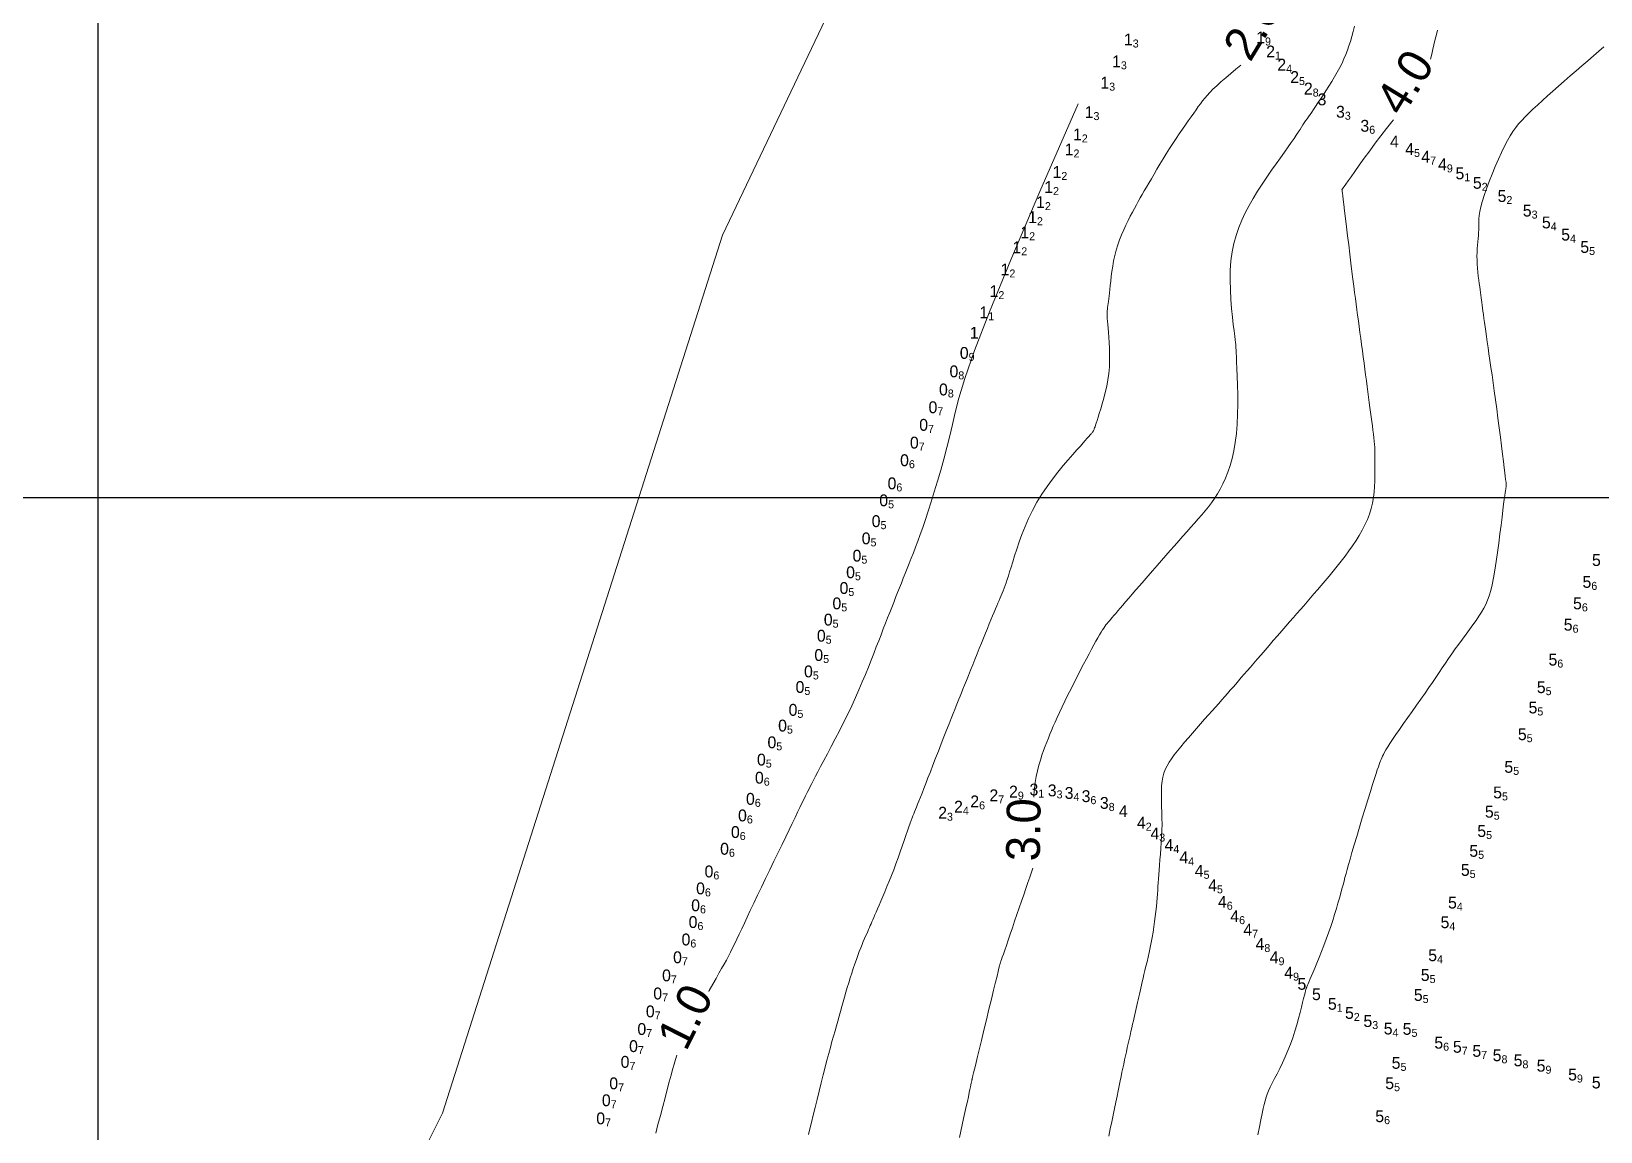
# Model space of a CAD drawing. Header units: millimetres. Extents: x 784883 to 785608, y 628235 to 628806.
# Drawn here: x 785396.1 to 785488.8, y 628662.5 to 628727.5 of the extents above; entities that cross this region are included whole.
import ezdxf
from ezdxf.enums import TextEntityAlignment as Align

# ---------------------------------------------------------------- set-up
doc = ezdxf.new("R2010")
doc.units = ezdxf.units.MM
for name, color, linetype in [('1_00', 1, 'Continuous'), ('2_00', 92, 'Continuous'), ('3_00', 92, 'Continuous'), ('4_00', 5, 'Continuous'), ('5_00', 252, 'Continuous'), ('linker_oever_lucht_foto_cottica_2017_dg2', 7, 'Continuous'), ('Projection_Grid', 7, 'Continuous')]:
    doc.layers.add(name, color=color, linetype=linetype)
doc.layers.add('Soundings', color=7, linetype='Continuous', true_color=0x000000)

msp = doc.modelspace()

# ---------------------------------------------------------------- linework, layer by layer
at = {"layer": '1_00', "color": 1, "linetype": 'Continuous', "lineweight": 0, "true_color": 0xff0000, "flags": 128}
for points in [[(785436.096, 628670.8), (785436.131, 628670.864), (785436.341, 628671.241), (785436.531, 628671.58), (785436.703, 628671.885), (785436.859, 628672.164), (785437.003, 628672.422), (785437.137, 628672.666), (785437.264, 628672.903), (785437.388, 628673.14), (785437.511, 628673.383), (785437.636, 628673.638), (785437.765, 628673.908), (785437.902, 628674.198), (785438.046, 628674.509), (785438.202, 628674.845), (785438.37, 628675.208), (785438.554, 628675.602), (785438.755, 628676.03), (785438.975, 628676.492), (785439.209, 628676.982), (785439.453, 628677.489), (785439.702, 628678.004), (785439.95, 628678.517), (785440.194, 628679.019), (785440.429, 628679.501), (785440.648, 628679.952), (785440.849, 628680.366), (785441.032, 628680.743), (785441.198, 628681.085), (785441.349, 628681.395), (785441.485, 628681.676), (785441.609, 628681.93), (785441.721, 628682.16), (785441.823, 628682.368), (785441.916, 628682.558), (785442.006, 628682.738), (785442.096, 628682.916), (785442.191, 628683.102), (785442.295, 628683.304), (785442.414, 628683.531), (785442.551, 628683.792), (785442.712, 628684.096), (785442.9, 628684.449), (785443.11, 628684.846), (785443.338, 628685.278), (785443.578, 628685.738), (785443.824, 628686.217), (785444.072, 628686.709), (785444.316, 628687.204), (785444.551, 628687.695), (785444.772, 628688.174), (785444.979, 628688.642), (785445.175, 628689.096), (785445.358, 628689.538), (785445.532, 628689.965), (785445.696, 628690.379), (785445.853, 628690.779), (785446.002, 628691.164), (785446.145, 628691.534), (785446.284, 628691.891), (785446.417, 628692.234), (785446.546, 628692.567), (785446.671, 628692.888), (785446.793, 628693.2), (785446.912, 628693.504), (785447.029, 628693.801), (785447.145, 628694.092), (785447.259, 628694.378), (785447.372, 628694.661), (785447.486, 628694.944), (785447.599, 628695.228), (785447.714, 628695.514), (785447.83, 628695.805), (785447.948, 628696.102), (785448.068, 628696.408), (785448.192, 628696.726), (785448.321, 628697.063), (785448.455, 628697.423), (785448.596, 628697.811), (785448.745, 628698.232), (785448.902, 628698.691), (785449.07, 628699.193), (785449.247, 628699.742), (785449.432, 628700.331), (785449.621, 628700.954), (785449.811, 628701.604), (785449.997, 628702.272), (785450.177, 628702.952), (785450.347, 628703.637), (785450.504, 628704.319), (785450.658, 628705.019), (785450.874, 628705.871), (785451.233, 628707.038), (785451.812, 628708.68), (785452.692, 628710.961), (785453.951, 628714.042), (785455.67, 628718.085), (785457.927, 628723.253)], [(785432.962, 628662.436), (785433.097, 628662.943), (785433.238, 628663.472), (785433.38, 628664.005), (785433.518, 628664.526), (785433.648, 628665.019), (785433.765, 628665.467), (785433.867, 628665.859), (785433.958, 628666.202), (785434.044, 628666.51), (785434.131, 628666.796), (785434.216, 628667.045)]]:
    msp.add_lwpolyline(points, dxfattribs=at)
at = {"layer": '2_00', "color": 92, "linetype": 'Continuous', "lineweight": 0, "true_color": 0x00c000, "flags": 128}
msp.add_lwpolyline([(785442.002, 628662.366), (785442.08, 628662.693), (785442.171, 628663.072), (785442.273, 628663.496), (785442.383, 628663.952), (785442.499, 628664.429), (785442.619, 628664.917), (785442.74, 628665.404), (785442.86, 628665.88), (785442.975, 628666.332), (785443.086, 628666.752), (785443.19, 628667.141), (785443.289, 628667.505), (785443.383, 628667.845), (785443.474, 628668.168), (785443.561, 628668.475), (785443.646, 628668.772), (785443.728, 628669.063), (785443.808, 628669.35), (785443.887, 628669.635), (785443.966, 628669.919), (785444.045, 628670.201), (785444.125, 628670.482), (785444.206, 628670.763), (785444.288, 628671.044), (785444.373, 628671.326), (785444.461, 628671.608), (785444.551, 628671.888), (785444.642, 628672.165), (785444.733, 628672.434), (785444.823, 628672.694), (785444.912, 628672.942), (785444.998, 628673.176), (785445.081, 628673.392), (785445.16, 628673.59), (785445.234, 628673.769), (785445.305, 628673.933), (785445.371, 628674.083), (785445.434, 628674.222), (785445.493, 628674.35), (785445.548, 628674.471), (785445.6, 628674.586), (785445.649, 628674.698), (785445.697, 628674.81), (785445.745, 628674.925), (785445.797, 628675.049), (785445.853, 628675.184), (785445.916, 628675.334), (785445.987, 628675.503), (785446.07, 628675.695), (785446.164, 628675.912), (785446.269, 628676.154), (785446.384, 628676.419), (785446.506, 628676.703), (785446.633, 628677.005), (785446.764, 628677.323), (785446.897, 628677.655), (785447.03, 628677.998), (785447.162, 628678.349), (785447.29, 628678.704), (785447.414, 628679.055), (785447.532, 628679.396), (785447.643, 628679.722), (785447.746, 628680.026), (785447.84, 628680.301), (785447.923, 628680.542), (785447.995, 628680.745), (785448.057, 628680.915), (785448.113, 628681.06), (785448.164, 628681.189), (785448.213, 628681.31), (785448.264, 628681.431), (785448.317, 628681.559), (785448.377, 628681.703), (785448.445, 628681.87), (785448.521, 628682.063), (785448.608, 628682.281), (785448.704, 628682.525), (785448.811, 628682.798), (785448.928, 628683.099), (785449.057, 628683.429), (785449.198, 628683.79), (785449.35, 628684.181), (785449.51, 628684.593), (785449.675, 628685.015), (785449.841, 628685.44), (785450.003, 628685.855), (785450.158, 628686.251), (785450.302, 628686.619), (785450.43, 628686.948), (785450.542, 628687.231), (785450.638, 628687.475), (785450.723, 628687.69), (785450.801, 628687.886), (785450.875, 628688.072), (785450.95, 628688.259), (785451.03, 628688.456), (785451.119, 628688.674), (785451.219, 628688.918), (785451.329, 628689.189), (785451.447, 628689.479), (785451.572, 628689.786), (785451.701, 628690.103), (785451.832, 628690.426), (785451.963, 628690.75), (785452.092, 628691.071), (785452.218, 628691.384), (785452.339, 628691.688), (785452.455, 628691.98), (785452.567, 628692.259), (785452.673, 628692.525), (785452.775, 628692.775), (785452.87, 628693.008), (785452.96, 628693.223), (785453.044, 628693.419), (785453.122, 628693.598), (785453.196, 628693.763), (785453.265, 628693.918), (785453.33, 628694.065), (785453.392, 628694.207), (785453.451, 628694.348), (785453.509, 628694.49), (785453.564, 628694.637), (785453.62, 628694.793), (785453.679, 628694.964), (785453.741, 628695.153), (785453.809, 628695.366), (785453.885, 628695.608), (785453.971, 628695.884), (785454.068, 628696.198), (785454.179, 628696.554), (785454.305, 628696.947), (785454.448, 628697.37), (785454.611, 628697.817), (785454.796, 628698.282), (785455.004, 628698.757), (785455.237, 628699.237), (785455.498, 628699.716), (785455.787, 628700.185), (785456.095, 628700.642), (785456.416, 628701.08), (785456.738, 628701.494), (785457.053, 628701.88), (785457.352, 628702.232), (785457.626, 628702.546), (785457.866, 628702.816), (785458.065, 628703.04), (785458.225, 628703.22), (785458.352, 628703.363), (785458.451, 628703.475), (785458.526, 628703.561), (785458.584, 628703.626), (785458.628, 628703.676), (785458.665, 628703.718), (785458.697, 628703.755), (785458.727, 628703.789), (785458.755, 628703.821), (785458.779, 628703.852), (785458.802, 628703.882), (785458.823, 628703.913), (785458.841, 628703.944), (785458.858, 628703.976), (785458.874, 628704.011), (785458.89, 628704.054), (785458.909, 628704.108), (785458.932, 628704.18), (785458.962, 628704.274), (785459, 628704.395), (785459.049, 628704.548), (785459.11, 628704.739), (785459.185, 628704.969), (785459.269, 628705.237), (785459.36, 628705.537), (785459.452, 628705.863), (785459.54, 628706.21), (785459.622, 628706.575), (785459.691, 628706.95), (785459.744, 628707.331), (785459.778, 628707.713), (785459.794, 628708.092), (785459.795, 628708.461), (785459.786, 628708.817), (785459.768, 628709.155), (785459.746, 628709.469), (785459.722, 628709.756), (785459.699, 628710.009), (785459.68, 628710.227), (785459.666, 628710.412), (785459.655, 628710.57), (785459.649, 628710.705), (785459.647, 628710.824), (785459.648, 628710.931), (785459.653, 628711.031), (785459.661, 628711.129), (785459.672, 628711.231), (785459.687, 628711.339), (785459.703, 628711.457), (785459.722, 628711.588), (785459.743, 628711.733), (785459.765, 628711.897), (785459.788, 628712.083), (785459.812, 628712.292), (785459.836, 628712.528), (785459.863, 628712.787), (785459.894, 628713.066), (785459.931, 628713.359), (785459.976, 628713.665), (785460.031, 628713.977), (785460.098, 628714.293), (785460.178, 628714.609), (785460.274, 628714.921), (785460.382, 628715.227), (785460.5, 628715.525), (785460.626, 628715.815), (785460.756, 628716.094), (785460.887, 628716.361), (785461.017, 628716.615), (785461.143, 628716.854), (785461.263, 628717.078), (785461.378, 628717.29), (785461.491, 628717.495), (785461.605, 628717.698), (785461.721, 628717.902), (785461.842, 628718.114), (785461.971, 628718.337), (785462.11, 628718.576), (785462.261, 628718.835), (785462.422, 628719.111), (785462.593, 628719.4), (785462.771, 628719.698), (785462.956, 628720.003), (785463.144, 628720.309), (785463.335, 628720.614), (785463.527, 628720.914), (785463.719, 628721.206), (785463.908, 628721.487), (785464.094, 628721.758), (785464.274, 628722.016), (785464.447, 628722.262), (785464.611, 628722.493), (785464.766, 628722.709), (785464.908, 628722.908), (785465.038, 628723.092), (785465.162, 628723.263), (785465.285, 628723.427), (785465.415, 628723.589), (785465.557, 628723.755), (785465.718, 628723.928), (785465.904, 628724.116), (785466.123, 628724.321), (785466.377, 628724.549), (785466.659, 628724.793), (785466.959, 628725.046), (785467.265, 628725.301), (785467.554, 628725.539)], dxfattribs=at)
at = {"layer": '3_00', "color": 92, "linetype": 'Continuous', "lineweight": 0, "true_color": 0x00c000, "flags": 128}
for points in [[(785455.322, 628682.297), (785455.324, 628682.409), (785455.348, 628682.794), (785455.391, 628683.163), (785455.451, 628683.515), (785455.524, 628683.852), (785455.608, 628684.172), (785455.7, 628684.476), (785455.797, 628684.765), (785455.894, 628685.038), (785455.99, 628685.296), (785456.083, 628685.54), (785456.173, 628685.774), (785456.265, 628686.004), (785456.36, 628686.237), (785456.462, 628686.476), (785456.572, 628686.729), (785456.695, 628687), (785456.832, 628687.296), (785456.986, 628687.619), (785457.154, 628687.965), (785457.332, 628688.328), (785457.518, 628688.7), (785457.706, 628689.075), (785457.894, 628689.446), (785458.079, 628689.806), (785458.256, 628690.149), (785458.422, 628690.469), (785458.578, 628690.765), (785458.723, 628691.037), (785458.858, 628691.285), (785458.982, 628691.509), (785459.095, 628691.71), (785459.197, 628691.887), (785459.289, 628692.042), (785459.371, 628692.173), (785459.445, 628692.286), (785459.513, 628692.384), (785459.579, 628692.472), (785459.644, 628692.554), (785459.711, 628692.635), (785459.782, 628692.718), (785459.861, 628692.808), (785459.949, 628692.909), (785460.048, 628693.023), (785460.159, 628693.151), (785460.282, 628693.294), (785460.42, 628693.453), (785460.572, 628693.63), (785460.741, 628693.825), (785460.927, 628694.041), (785461.131, 628694.278), (785461.351, 628694.532), (785461.584, 628694.802), (785461.828, 628695.084), (785462.08, 628695.375), (785462.338, 628695.672), (785462.599, 628695.972), (785462.861, 628696.272), (785463.121, 628696.568), (785463.378, 628696.861), (785463.632, 628697.149), (785463.881, 628697.431), (785464.125, 628697.706), (785464.364, 628697.975), (785464.595, 628698.235), (785464.819, 628698.487), (785465.034, 628698.73), (785465.242, 628698.967), (785465.441, 628699.203), (785465.634, 628699.441), (785465.819, 628699.686), (785465.997, 628699.941), (785466.169, 628700.211), (785466.335, 628700.498), (785466.496, 628700.808), (785466.648, 628701.142), (785466.791, 628701.503), (785466.922, 628701.892), (785467.039, 628702.311), (785467.141, 628702.763), (785467.225, 628703.25), (785467.289, 628703.773), (785467.333, 628704.333), (785467.358, 628704.915), (785467.368, 628705.504), (785467.367, 628706.085), (785467.356, 628706.642), (785467.34, 628707.159), (785467.321, 628707.62), (785467.303, 628708.01), (785467.289, 628708.317), (785467.278, 628708.547), (785467.271, 628708.713), (785467.265, 628708.824), (785467.262, 628708.891), (785467.261, 628708.925), (785467.26, 628708.938), (785467.26, 628708.94), (785467.26, 628708.94), (785467.26, 628708.94), (785467.26, 628708.94), (785467.26, 628708.94), (785467.26, 628708.94), (785467.26, 628708.94), (785467.26, 628708.94), (785467.26, 628708.94), (785467.26, 628708.942), (785467.258, 628708.954), (785467.254, 628708.987), (785467.246, 628709.052), (785467.233, 628709.159), (785467.214, 628709.318), (785467.187, 628709.54), (785467.151, 628709.836), (785467.107, 628710.212), (785467.057, 628710.657), (785467.008, 628711.157), (785466.966, 628711.698), (785466.935, 628712.265), (785466.921, 628712.843), (785466.93, 628713.418), (785466.967, 628713.976), (785467.036, 628714.505), (785467.137, 628715.006), (785467.266, 628715.484), (785467.424, 628715.943), (785467.606, 628716.386), (785467.811, 628716.819), (785468.038, 628717.246), (785468.283, 628717.67), (785468.544, 628718.095), (785468.817, 628718.517), (785469.094, 628718.931), (785469.371, 628719.332), (785469.64, 628719.715), (785469.897, 628720.076), (785470.136, 628720.409), (785470.35, 628720.709), (785470.536, 628720.973), (785470.694, 628721.204), (785470.831, 628721.406), (785470.948, 628721.583), (785471.05, 628721.741), (785471.141, 628721.882), (785471.224, 628722.011), (785471.304, 628722.134), (785471.383, 628722.254), (785471.464, 628722.374), (785471.55, 628722.499), (785471.641, 628722.631), (785471.74, 628722.775), (785471.849, 628722.933), (785471.97, 628723.109), (785472.104, 628723.308), (785472.254, 628723.53), (785472.415, 628723.773), (785472.583, 628724.032), (785472.755, 628724.302), (785472.927, 628724.579), (785473.095, 628724.859), (785473.254, 628725.137), (785473.401, 628725.408), (785473.532, 628725.669), (785473.649, 628725.923), (785473.755, 628726.174), (785473.851, 628726.426), (785473.94, 628726.684), (785474.025, 628726.95), (785474.108, 628727.23), (785474.191, 628727.527), (785474.276, 628727.845)], [(785450.911, 628662.179), (785450.997, 628662.559), (785451.083, 628662.938), (785451.165, 628663.309), (785451.244, 628663.667), (785451.318, 628664.004), (785451.385, 628664.314), (785451.445, 628664.591), (785451.497, 628664.83), (785451.539, 628665.024), (785451.572, 628665.179), (785451.598, 628665.3), (785451.617, 628665.391), (785451.632, 628665.46), (785451.643, 628665.511), (785451.651, 628665.55), (785451.658, 628665.584), (785451.664, 628665.617), (785451.674, 628665.663), (785451.69, 628665.733), (785451.715, 628665.841), (785451.753, 628665.998), (785451.805, 628666.217), (785451.876, 628666.511), (785451.968, 628666.892), (785452.083, 628667.367), (785452.216, 628667.917), (785452.361, 628668.515), (785452.512, 628669.137), (785452.663, 628669.757), (785452.807, 628670.35), (785452.938, 628670.891), (785453.051, 628671.353), (785453.139, 628671.718), (785453.206, 628671.992), (785453.254, 628672.189), (785453.286, 628672.321), (785453.306, 628672.401), (785453.316, 628672.442), (785453.319, 628672.457), (785453.32, 628672.46), (785453.32, 628672.461), (785453.323, 628672.469), (785453.33, 628672.489), (785453.344, 628672.53), (785453.367, 628672.596), (785453.401, 628672.696), (785453.449, 628672.834), (785453.513, 628673.018), (785453.593, 628673.253), (785453.69, 628673.532), (785453.799, 628673.849), (785453.919, 628674.197), (785454.047, 628674.568), (785454.181, 628674.956), (785454.317, 628675.352), (785454.454, 628675.749), (785454.59, 628676.142), (785454.722, 628676.524), (785454.848, 628676.892), (785454.968, 628677.241), (785455.08, 628677.567), (785455.181, 628677.865), (785455.26, 628678.098)]]:
    msp.add_lwpolyline(points, dxfattribs=at)
at = {"layer": '4_00', "color": 5, "linetype": 'Continuous', "lineweight": 0, "true_color": 0x1b0fee, "flags": 128}
for points in [[(785478.757, 628725.891), (785478.759, 628725.896), (785478.835, 628726.196), (785478.904, 628726.484), (785478.966, 628726.753), (785479.023, 628726.999), (785479.077, 628727.224), (785479.129, 628727.429), (785479.182, 628727.617)], [(785459.749, 628662.266), (785459.836, 628662.683), (785459.921, 628663.097), (785460.004, 628663.501), (785460.084, 628663.892), (785460.16, 628664.265), (785460.232, 628664.616), (785460.298, 628664.94), (785460.359, 628665.24), (785460.417, 628665.521), (785460.471, 628665.785), (785460.524, 628666.038), (785460.576, 628666.282), (785460.627, 628666.523), (785460.679, 628666.762), (785460.732, 628667.004), (785460.786, 628667.248), (785460.841, 628667.493), (785460.896, 628667.735), (785460.951, 628667.975), (785461.004, 628668.209), (785461.057, 628668.438), (785461.108, 628668.658), (785461.156, 628668.869), (785461.203, 628669.071), (785461.248, 628669.265), (785461.29, 628669.452), (785461.332, 628669.634), (785461.371, 628669.81), (785461.41, 628669.982), (785461.447, 628670.151), (785461.483, 628670.317), (785461.519, 628670.484), (785461.555, 628670.652), (785461.592, 628670.824), (785461.632, 628671.002), (785461.674, 628671.188), (785461.72, 628671.384), (785461.77, 628671.592), (785461.825, 628671.814), (785461.883, 628672.05), (785461.945, 628672.298), (785462.009, 628672.557), (785462.073, 628672.828), (785462.136, 628673.11), (785462.198, 628673.4), (785462.257, 628673.7), (785462.313, 628674.007), (785462.365, 628674.319), (785462.412, 628674.631), (785462.456, 628674.941), (785462.495, 628675.245), (785462.529, 628675.54), (785462.559, 628675.822), (785462.584, 628676.087), (785462.605, 628676.334), (785462.622, 628676.566), (785462.636, 628676.79), (785462.649, 628677.012), (785462.663, 628677.236), (785462.677, 628677.468), (785462.694, 628677.715), (785462.715, 628677.982), (785462.739, 628678.273), (785462.767, 628678.586), (785462.796, 628678.917), (785462.824, 628679.261), (785462.85, 628679.616), (785462.871, 628679.976), (785462.886, 628680.339), (785462.893, 628680.7), (785462.89, 628681.056), (785462.881, 628681.404), (785462.87, 628681.743), (785462.859, 628682.071), (785462.852, 628682.386), (785462.853, 628682.686), (785462.865, 628682.969), (785462.893, 628683.234), (785462.938, 628683.479), (785463.003, 628683.709), (785463.086, 628683.927), (785463.189, 628684.14), (785463.312, 628684.35), (785463.455, 628684.564), (785463.617, 628684.786), (785463.8, 628685.02), (785464.003, 628685.269), (785464.223, 628685.532), (785464.454, 628685.804), (785464.693, 628686.08), (785464.935, 628686.357), (785465.176, 628686.631), (785465.412, 628686.897), (785465.638, 628687.151), (785465.851, 628687.391), (785466.051, 628687.616), (785466.241, 628687.83), (785466.422, 628688.034), (785466.596, 628688.23), (785466.764, 628688.421), (785466.928, 628688.607), (785467.09, 628688.791), (785467.251, 628688.976), (785467.414, 628689.163), (785467.58, 628689.354), (785467.751, 628689.552), (785467.929, 628689.758), (785468.116, 628689.974), (785468.314, 628690.204), (785468.524, 628690.447), (785468.747, 628690.707), (785468.982, 628690.979), (785469.225, 628691.26), (785469.472, 628691.546), (785469.72, 628691.832), (785469.965, 628692.116), (785470.205, 628692.392), (785470.436, 628692.657), (785470.655, 628692.908), (785470.865, 628693.147), (785471.069, 628693.378), (785471.268, 628693.605), (785471.467, 628693.831), (785471.667, 628694.061), (785471.871, 628694.296), (785472.084, 628694.542), (785472.305, 628694.8), (785472.535, 628695.07), (785472.769, 628695.351), (785473.007, 628695.639), (785473.245, 628695.935), (785473.482, 628696.235), (785473.714, 628696.539), (785473.939, 628696.844), (785474.155, 628697.149), (785474.36, 628697.454), (785474.552, 628697.761), (785474.729, 628698.069), (785474.89, 628698.381), (785475.033, 628698.695), (785475.155, 628699.015), (785475.256, 628699.339), (785475.333, 628699.668), (785475.39, 628699.999), (785475.43, 628700.326), (785475.455, 628700.646), (785475.469, 628700.953), (785475.475, 628701.244), (785475.476, 628701.514), (785475.476, 628701.758), (785475.476, 628701.974), (785475.477, 628702.165), (785475.478, 628702.338), (785475.478, 628702.499), (785475.476, 628702.653), (785475.471, 628702.807), (785475.464, 628702.967), (785475.452, 628703.138), (785475.436, 628703.325), (785475.415, 628703.528), (785475.39, 628703.747), (785475.362, 628703.98), (785475.331, 628704.226), (785475.297, 628704.484), (785475.261, 628704.754), (785475.223, 628705.033), (785475.184, 628705.321), (785475.144, 628705.619), (785475.103, 628705.925), (785475.06, 628706.24), (785475.017, 628706.564), (785474.972, 628706.896), (785474.926, 628707.236), (785474.879, 628707.585), (785474.832, 628707.942), (785474.783, 628708.304), (785474.735, 628708.67), (785474.686, 628709.035), (785474.637, 628709.398), (785474.59, 628709.756), (785474.543, 628710.106), (785474.498, 628710.446), (785474.454, 628710.773), (785474.411, 628711.096), (785474.369, 628711.421), (785474.325, 628711.755), (785474.279, 628712.108), (785474.231, 628712.486), (785474.179, 628712.898), (785474.122, 628713.35), (785474.06, 628713.848), (785473.995, 628714.378), (785473.928, 628714.923), (785473.862, 628715.468), (785473.797, 628715.995), (785473.737, 628716.488), (785473.684, 628716.93), (785473.638, 628717.305), (785473.603, 628717.6), (785473.576, 628717.822), (785473.556, 628717.981), (785473.543, 628718.088), (785473.536, 628718.153), (785473.532, 628718.186), (785473.53, 628718.198), (785473.53, 628718.2), (785473.53, 628718.2), (785473.53, 628718.2), (785473.53, 628718.2), (785473.53, 628718.2), (785473.53, 628718.2), (785473.53, 628718.2), (785473.53, 628718.2), (785473.53, 628718.2), (785473.531, 628718.202), (785473.538, 628718.212), (785473.558, 628718.24), (785473.597, 628718.294), (785473.66, 628718.383), (785473.755, 628718.517), (785473.888, 628718.703), (785474.064, 628718.951), (785474.288, 628719.265), (785474.553, 628719.635), (785474.849, 628720.045), (785475.167, 628720.482), (785475.498, 628720.931), (785475.833, 628721.376), (785476.161, 628721.804), (785476.475, 628722.198), (785476.566, 628722.308)]]:
    msp.add_lwpolyline(points, dxfattribs=at)
at = {"layer": '5_00', "color": 252, "linetype": 'Continuous', "lineweight": 0, "true_color": 0x8e919d, "flags": 128}
msp.add_lwpolyline([(785468.549, 628662.336), (785468.646, 628662.812), (785468.732, 628663.234), (785468.806, 628663.59), (785468.87, 628663.887), (785468.928, 628664.138), (785468.985, 628664.356), (785469.046, 628664.554), (785469.115, 628664.744), (785469.196, 628664.939), (785469.294, 628665.151), (785469.412, 628665.391), (785469.546, 628665.659), (785469.694, 628665.951), (785469.851, 628666.266), (785470.012, 628666.6), (785470.173, 628666.951), (785470.331, 628667.317), (785470.481, 628667.693), (785470.62, 628668.078), (785470.747, 628668.464), (785470.861, 628668.845), (785470.965, 628669.211), (785471.056, 628669.557), (785471.136, 628669.875), (785471.205, 628670.157), (785471.262, 628670.397), (785471.308, 628670.588), (785471.345, 628670.735), (785471.373, 628670.844), (785471.394, 628670.922), (785471.41, 628670.975), (785471.422, 628671.01), (785471.431, 628671.033), (785471.439, 628671.05), (785471.447, 628671.067), (785471.458, 628671.092), (785471.474, 628671.128), (785471.498, 628671.182), (785471.531, 628671.26), (785471.577, 628671.367), (785471.637, 628671.509), (785471.715, 628671.692), (785471.811, 628671.92), (785471.922, 628672.187), (785472.047, 628672.489), (785472.18, 628672.817), (785472.319, 628673.167), (785472.461, 628673.531), (785472.601, 628673.903), (785472.736, 628674.277), (785472.864, 628674.647), (785472.984, 628675.01), (785473.095, 628675.363), (785473.198, 628675.702), (785473.294, 628676.026), (785473.381, 628676.331), (785473.459, 628676.615), (785473.529, 628676.874), (785473.592, 628677.109), (785473.65, 628677.329), (785473.708, 628677.546), (785473.768, 628677.772), (785473.836, 628678.021), (785473.915, 628678.303), (785474.008, 628678.631), (785474.121, 628679.018), (785474.254, 628679.47), (785474.403, 628679.974), (785474.565, 628680.512), (785474.731, 628681.064), (785474.898, 628681.612), (785475.059, 628682.138), (785475.208, 628682.623), (785475.341, 628683.048), (785475.453, 628683.399), (785475.545, 628683.683), (785475.62, 628683.908), (785475.682, 628684.086), (785475.732, 628684.226), (785475.776, 628684.338), (785475.814, 628684.433), (785475.851, 628684.52), (785475.888, 628684.609), (785475.931, 628684.706), (785475.984, 628684.814), (785476.049, 628684.94), (785476.132, 628685.087), (785476.236, 628685.261), (785476.366, 628685.466), (785476.525, 628685.707), (785476.715, 628685.986), (785476.933, 628686.298), (785477.171, 628686.636), (785477.423, 628686.991), (785477.682, 628687.356), (785477.942, 628687.723), (785478.197, 628688.084), (785478.439, 628688.432), (785478.665, 628688.761), (785478.876, 628689.072), (785479.075, 628689.369), (785479.266, 628689.656), (785479.453, 628689.935), (785479.64, 628690.211), (785479.829, 628690.487), (785480.025, 628690.766), (785480.229, 628691.05), (785480.44, 628691.339), (785480.654, 628691.628), (785480.866, 628691.916), (785481.073, 628692.198), (785481.272, 628692.473), (785481.458, 628692.736), (785481.629, 628692.986), (785481.78, 628693.221), (785481.914, 628693.449), (785482.032, 628693.681), (785482.139, 628693.926), (785482.235, 628694.195), (785482.324, 628694.498), (785482.407, 628694.845), (785482.488, 628695.246), (785482.568, 628695.707), (785482.647, 628696.214), (785482.724, 628696.751), (785482.798, 628697.299), (785482.867, 628697.842), (785482.932, 628698.361), (785482.99, 628698.839), (785483.041, 628699.258), (785483.085, 628699.606), (785483.121, 628699.886), (785483.15, 628700.106), (785483.174, 628700.276), (785483.192, 628700.403), (785483.207, 628700.496), (785483.217, 628700.563), (785483.226, 628700.613), (785483.232, 628700.652), (785483.237, 628700.684), (785483.24, 628700.71), (785483.241, 628700.73), (785483.242, 628700.747), (785483.242, 628700.761), (785483.241, 628700.774), (785483.24, 628700.787), (785483.238, 628700.803), (785483.235, 628700.829), (785483.229, 628700.877), (785483.219, 628700.954), (785483.205, 628701.072), (785483.184, 628701.239), (785483.156, 628701.464), (785483.119, 628701.759), (785483.074, 628702.127), (785483.02, 628702.561), (785482.959, 628703.046), (785482.894, 628703.569), (785482.824, 628704.117), (785482.752, 628704.676), (785482.679, 628705.234), (785482.607, 628705.777), (785482.536, 628706.293), (785482.468, 628706.782), (785482.402, 628707.244), (785482.339, 628707.681), (785482.278, 628708.092), (785482.221, 628708.48), (785482.167, 628708.844), (785482.117, 628709.186), (785482.07, 628709.507), (785482.028, 628709.806), (785481.988, 628710.085), (785481.952, 628710.344), (785481.919, 628710.584), (785481.889, 628710.805), (785481.861, 628711.007), (785481.836, 628711.192), (785481.814, 628711.36), (785481.793, 628711.515), (785481.773, 628711.662), (785481.754, 628711.805), (785481.735, 628711.95), (785481.715, 628712.101), (785481.693, 628712.263), (785481.67, 628712.44), (785481.644, 628712.636), (785481.616, 628712.849), (785481.589, 628713.074), (785481.564, 628713.308), (785481.542, 628713.547), (785481.524, 628713.789), (785481.513, 628714.028), (785481.509, 628714.262), (785481.513, 628714.487), (785481.524, 628714.702), (785481.54, 628714.909), (785481.558, 628715.107), (785481.577, 628715.296), (785481.594, 628715.476), (785481.608, 628715.649), (785481.616, 628715.813), (785481.617, 628715.97), (785481.615, 628716.127), (785481.615, 628716.29), (785481.622, 628716.469), (785481.641, 628716.669), (785481.676, 628716.899), (785481.733, 628717.166), (785481.816, 628717.477), (785481.928, 628717.838), (785482.067, 628718.238), (785482.226, 628718.664), (785482.401, 628719.105), (785482.585, 628719.548), (785482.773, 628719.98), (785482.961, 628720.388), (785483.142, 628720.759), (785483.313, 628721.086), (785483.477, 628721.372), (785483.639, 628721.626), (785483.803, 628721.856), (785483.974, 628722.07), (785484.157, 628722.278), (785484.356, 628722.486), (785484.576, 628722.704), (785484.82, 628722.938), (785485.087, 628723.188), (785485.374, 628723.451), (785485.679, 628723.726), (785485.998, 628724.011), (785486.329, 628724.304), (785486.669, 628724.602), (785487.015, 628724.905), (785487.365, 628725.209), (785487.714, 628725.511), (785488.058, 628725.807), (785488.393, 628726.096), (785488.715, 628726.372), (785489.019, 628726.632)], dxfattribs=at)
at = {"layer": 'linker_oever_lucht_foto_cottica_2017_dg2', "color": 18, "linetype": 'Continuous', "lineweight": 20, "true_color": 0x000000}
for p, q in [((785460.091, 628764.073), (785436.909, 628715.501)), ((785436.909, 628715.501), (785420.351, 628663.619)), ((785420.351, 628663.619), (785401.585, 628626.087))]:
    msp.add_line(p, q, dxfattribs=at)
at = {"layer": 'Projection_Grid', "color": 18, "linetype": 'Continuous', "true_color": 0x000000}
for p, q in [((785400, 628261.435), (785400, 628780.598)), ((784908.63, 628700), (785581.482, 628700))]:
    msp.add_line(p, q, dxfattribs=at)

# ---------------------------------------------------------------- texts
at = {"layer": '1_00', "color": 1, "true_color": 0xff0000}
msp.add_text('1.0', height=2, rotation=63.408, dxfattribs=at).set_placement((785434.753, 628667.223))
at = {"layer": '2_00', "color": 92, "true_color": 0x00c000}
msp.add_text('2.0', height=2, rotation=58.587, dxfattribs=at).set_placement((785468.104, 628725.672))
at = {"layer": '3_00', "color": 92, "true_color": 0x00c000}
msp.add_text('3.0', height=2, rotation=89.158, dxfattribs=at).set_placement((785455.666, 628678.492))
at = {"layer": '4_00', "color": 5, "true_color": 0x1b0fee}
msp.add_text('4.0', height=2, rotation=58.552, dxfattribs=at).set_placement((785477.116, 628722.441))
at = {"layer": 'Soundings', "color": 1, "true_color": 0xff0000}
for s, p in [('1', (785461.16, 628727.06, 1.26)), ('1', (785468.98, 628727.18, 1.91)), ('1', (785460.46, 628725.77, 1.27)), ('1', (785459.77, 628724.51, 1.27)), ('1', (785458.84, 628722.77, 1.26)), ('1', (785458.15, 628721.45, 1.23)), ('1', (785457.66, 628720.56, 1.21)), ('1', (785456.94, 628719.23, 1.23)), ('1', (785456.45, 628718.34, 1.23)), ('1', (785455.97, 628717.45, 1.23)), ('1', (785455.5, 628716.56, 1.23)), ('1', (785455.04, 628715.67, 1.23)), ('1', (785454.57, 628714.78, 1.23)), ('1', (785453.87, 628713.47, 1.21)), ('1', (785453.22, 628712.19, 1.16)), ('1', (785452.62, 628710.94, 1.06)), ('1', (785452.05, 628709.73, 0.99)), ('0', (785451.46, 628708.54, 0.94)), ('0', (785450.85, 628707.45, 0.82)), ('0', (785450.23, 628706.38, 0.78)), ('0', (785449.61, 628705.33, 0.73)), ('0', (785449.06, 628704.29, 0.69)), ('0', (785448.51, 628703.24, 0.65)), ('0', (785447.93, 628702.2, 0.61)), ('0', (785447.19, 628700.83, 0.56)), ('0', (785446.7, 628699.83, 0.53)), ('0', (785446.25, 628698.6, 0.54)), ('0', (785445.66, 628697.58, 0.53)), ('0', (785445.12, 628696.56, 0.52)), ('0', (785444.74, 628695.58, 0.51)), ('0', (785444.35, 628694.65, 0.51)), ('0', (785443.93, 628693.74, 0.51)), ('0', (785443.42, 628692.78, 0.51)), ('0', (785443.01, 628691.83, 0.51)), ('0', (785442.86, 628690.69, 0.51)), ('0', (785442.25, 628689.72, 0.51)), ('0', (785441.75, 628688.8, 0.51)), ('0', (785441.34, 628687.45, 0.51)), ('0', (785440.72, 628686.52, 0.51)), ('0', (785440.09, 628685.53, 0.51)), ('0', (785439.47, 628684.51, 0.54)), ('0', (785439.35, 628683.44, 0.56)), ('0', (785438.82, 628682.19, 0.56)), ('0', (785438.35, 628681.21, 0.56)), ('0', (785437.93, 628680.23, 0.56)), ('0', (785437.29, 628679.24, 0.56)), ('0', (785436.37, 628677.9, 0.58)), ('0', (785435.87, 628676.9, 0.58)), ('0', (785435.58, 628675.9, 0.59)), ('0', (785435.43, 628674.91, 0.6)), ('0', (785435.01, 628673.88, 0.61)), ('0', (785434.51, 628672.83, 0.65)), ('0', (785433.86, 628671.76, 0.7)), ('0', (785433.34, 628670.69, 0.74)), ('0', (785432.9, 628669.63, 0.74)), ('0', (785432.4, 628668.59, 0.74)), ('0', (785431.91, 628667.58, 0.73)), ('0', (785431.41, 628666.65, 0.7)), ('0', (785430.74, 628665.38, 0.69)), ('0', (785430.3, 628664.38, 0.69)), ('0', (785429.97, 628663.31, 0.69))]:
    msp.add_text(s, height=0.7, dxfattribs=at).set_placement(p, align=Align.MIDDLE_RIGHT)
for s, p in [('3', (785461.16, 628727.06, 1.26)), ('9', (785468.98, 628727.18, 1.91)), ('3', (785460.46, 628725.77, 1.27)), ('3', (785459.77, 628724.51, 1.27)), ('3', (785458.84, 628722.77, 1.26)), ('2', (785458.15, 628721.45, 1.23)), ('2', (785457.66, 628720.56, 1.21)), ('2', (785456.94, 628719.23, 1.23)), ('2', (785456.45, 628718.34, 1.23)), ('2', (785455.97, 628717.45, 1.23)), ('2', (785455.5, 628716.56, 1.23)), ('2', (785455.04, 628715.67, 1.23)), ('2', (785454.57, 628714.78, 1.23)), ('2', (785453.87, 628713.47, 1.21)), ('2', (785453.22, 628712.19, 1.16)), ('1', (785452.62, 628710.94, 1.06)), ('9', (785451.46, 628708.54, 0.94)), ('8', (785450.85, 628707.45, 0.82)), ('8', (785450.23, 628706.38, 0.78)), ('7', (785449.61, 628705.33, 0.73)), ('7', (785449.06, 628704.29, 0.69)), ('7', (785448.51, 628703.24, 0.65)), ('6', (785447.93, 628702.2, 0.61)), ('6', (785447.19, 628700.83, 0.56)), ('5', (785446.7, 628699.83, 0.53)), ('5', (785446.25, 628698.6, 0.54)), ('5', (785445.66, 628697.58, 0.53)), ('5', (785445.12, 628696.56, 0.52)), ('5', (785444.74, 628695.58, 0.51)), ('5', (785444.35, 628694.65, 0.51)), ('5', (785443.93, 628693.74, 0.51)), ('5', (785443.42, 628692.78, 0.51)), ('5', (785443.01, 628691.83, 0.51)), ('5', (785442.86, 628690.69, 0.51)), ('5', (785442.25, 628689.72, 0.51)), ('5', (785441.75, 628688.8, 0.51)), ('5', (785441.34, 628687.45, 0.51)), ('5', (785440.72, 628686.52, 0.51)), ('5', (785440.09, 628685.53, 0.51)), ('5', (785439.47, 628684.51, 0.54)), ('6', (785439.35, 628683.44, 0.56)), ('6', (785438.82, 628682.19, 0.56)), ('6', (785438.35, 628681.21, 0.56)), ('6', (785437.93, 628680.23, 0.56)), ('6', (785437.29, 628679.24, 0.56)), ('6', (785436.37, 628677.9, 0.58)), ('6', (785435.87, 628676.9, 0.58)), ('6', (785435.58, 628675.9, 0.59)), ('6', (785435.43, 628674.91, 0.6)), ('6', (785435.01, 628673.88, 0.61)), ('7', (785434.51, 628672.83, 0.65)), ('7', (785433.86, 628671.76, 0.7)), ('7', (785433.34, 628670.69, 0.74)), ('7', (785432.9, 628669.63, 0.74)), ('7', (785432.4, 628668.59, 0.74)), ('7', (785431.91, 628667.58, 0.73)), ('7', (785431.41, 628666.65, 0.7)), ('7', (785430.74, 628665.38, 0.69)), ('7', (785430.3, 628664.38, 0.69)), ('7', (785429.97, 628663.31, 0.69))]:
    msp.add_text(s, height=0.472, dxfattribs=at).set_placement(p, align=Align.TOP_LEFT)
at = {"layer": 'Soundings', "color": 92, "true_color": 0x00c000}
for s, p in [('2', (785469.57, 628726.35, 2.11)), ('2', (785470.23, 628725.57, 2.35)), ('2', (785470.99, 628724.84, 2.54)), ('2', (785471.8, 628724.16, 2.79)), ('3', (785472.61, 628723.52, 2.98)), ('3', (785473.7, 628722.79, 3.26)), ('3', (785475.14, 628721.96, 3.59)), ('4', (785476.89, 628721.03, 3.98)), ('2', (785454.37, 628682.62, 2.93)), ('3', (785455.58, 628682.74, 3.11)), ('3', (785456.66, 628682.69, 3.28)), ('3', (785457.66, 628682.54, 3.44)), ('2', (785451.12, 628681.73, 2.42)), ('2', (785452.08, 628682.04, 2.56)), ('2', (785453.21, 628682.4, 2.72)), ('3', (785458.66, 628682.35, 3.61)), ('3', (785459.74, 628681.95, 3.84)), ('2', (785450.18, 628681.37, 2.28))]:
    msp.add_text(s, height=0.7, dxfattribs=at).set_placement(p, align=Align.MIDDLE_RIGHT)
for s, p in [('1', (785469.57, 628726.35, 2.11)), ('4', (785470.23, 628725.57, 2.35)), ('5', (785470.99, 628724.84, 2.54)), ('8', (785471.8, 628724.16, 2.79)), ('3', (785473.7, 628722.79, 3.26)), ('6', (785475.14, 628721.96, 3.59)), ('6', (785452.08, 628682.04, 2.56)), ('7', (785453.21, 628682.4, 2.72)), ('9', (785454.37, 628682.62, 2.93)), ('1', (785455.58, 628682.74, 3.11)), ('3', (785456.66, 628682.69, 3.28)), ('4', (785457.66, 628682.54, 3.44)), ('6', (785458.66, 628682.35, 3.61)), ('8', (785459.74, 628681.95, 3.84)), ('3', (785450.18, 628681.37, 2.28)), ('4', (785451.12, 628681.73, 2.42))]:
    msp.add_text(s, height=0.472, dxfattribs=at).set_placement(p, align=Align.TOP_LEFT)
at = {"layer": 'Soundings', "color": 214, "true_color": 0x8c1b96}
for s, p in [('4', (785477.79, 628720.59, 4.51)), ('4', (785478.74, 628720.14, 4.74)), ('4', (785479.73, 628719.68, 4.9)), ('4', (785466.14, 628677.08, 4.51)), ('4', (785466.72, 628676.11, 4.57)), ('4', (785467.45, 628675.26, 4.63)), ('4', (785468.22, 628674.46, 4.67)), ('4', (785468.94, 628673.61, 4.77)), ('4', (785469.78, 628672.83, 4.86)), ('4', (785470.64, 628671.92, 4.93)), ('5', (785471.42, 628671.26, 4.98))]:
    msp.add_text(s, height=0.7, dxfattribs=at).set_placement(p, align=Align.MIDDLE_RIGHT)
for s, p in [('5', (785477.79, 628720.59, 4.51)), ('7', (785478.74, 628720.14, 4.74)), ('9', (785479.73, 628719.68, 4.9)), ('5', (785466.14, 628677.08, 4.51)), ('6', (785466.72, 628676.11, 4.57)), ('6', (785467.45, 628675.26, 4.63)), ('7', (785468.22, 628674.46, 4.67)), ('8', (785468.94, 628673.61, 4.77)), ('9', (785469.78, 628672.83, 4.86)), ('9', (785470.64, 628671.92, 4.93))]:
    msp.add_text(s, height=0.472, dxfattribs=at).set_placement(p, align=Align.TOP_LEFT)
at = {"layer": 'Soundings', "color": 252, "true_color": 0x8e919d}
for p in [(785480.76, 628719.15, 5.05), (785481.79, 628718.59, 5.16), (785483.25, 628717.81, 5.24), (785484.74, 628716.95, 5.28), (785485.87, 628716.25, 5.36), (785487.01, 628715.53, 5.43), (785488.14, 628714.8, 5.46), (785482.05, 628680.29, 5.49), (785481.58, 628679.12, 5.48), (785481.08, 628677.99, 5.47), (785480.32, 628676.06, 5.43), (785479.88, 628674.9, 5.42), (785479.15, 628672.95, 5.44), (785478.71, 628671.78, 5.47), (785472.28, 628670.65, 5.03), (785478.3, 628670.6, 5.47), (785473.22, 628670.08, 5.13), (785474.23, 628669.54, 5.2), (785475.32, 628669.06, 5.3), (785476.52, 628668.62, 5.43), (785477.64, 628668.6, 5.47), (785476.99, 628666.59, 5.48)]:
    msp.add_text('5', height=0.7, dxfattribs=at).set_placement(p, align=Align.MIDDLE_RIGHT)
for s, p in [('1', (785480.76, 628719.15, 5.05)), ('2', (785481.79, 628718.59, 5.16)), ('2', (785483.25, 628717.81, 5.24)), ('3', (785484.74, 628716.95, 5.28)), ('4', (785485.87, 628716.25, 5.36)), ('4', (785487.01, 628715.53, 5.43)), ('5', (785488.14, 628714.8, 5.46)), ('5', (785482.05, 628680.29, 5.49)), ('5', (785481.58, 628679.12, 5.48)), ('5', (785481.08, 628677.99, 5.47)), ('4', (785480.32, 628676.06, 5.43)), ('4', (785479.88, 628674.9, 5.42)), ('4', (785479.15, 628672.95, 5.44)), ('5', (785478.71, 628671.78, 5.47)), ('1', (785473.22, 628670.08, 5.13)), ('5', (785478.3, 628670.6, 5.47)), ('2', (785474.23, 628669.54, 5.2)), ('3', (785475.32, 628669.06, 5.3)), ('4', (785476.52, 628668.62, 5.43)), ('5', (785477.64, 628668.6, 5.47)), ('5', (785476.99, 628666.59, 5.48))]:
    msp.add_text(s, height=0.472, dxfattribs=at).set_placement(p, align=Align.TOP_LEFT)
at = {"layer": 'Soundings', "color": 18, "true_color": 0x000000}
for p in [(785488.83, 628696.3, 5.6), (785488.27, 628695.01, 5.58), (785487.71, 628693.74, 5.55), (785487.16, 628692.48, 5.56), (785486.26, 628690.42, 5.56), (785485.57, 628688.79, 5.54), (785485.08, 628687.59, 5.54), (785484.45, 628686.01, 5.53), (785483.65, 628684.08, 5.5), (785482.99, 628682.57, 5.5), (785482.5, 628681.43, 5.54), (785479.51, 628667.78, 5.59), (785480.61, 628667.54, 5.69), (785481.76, 628667.3, 5.74), (785482.96, 628667.04, 5.77), (785484.2, 628666.74, 5.82), (785485.56, 628666.42, 5.91), (785487.42, 628665.9, 5.9), (785476.61, 628665.39, 5.51), (785488.82, 628665.43, 5.82), (785476.02, 628663.44, 5.57)]:
    msp.add_text('5', height=0.7, dxfattribs=at).set_placement(p, align=Align.MIDDLE_RIGHT)
for s, p in [('6', (785488.27, 628695.01, 5.58)), ('6', (785487.71, 628693.74, 5.55)), ('6', (785487.16, 628692.48, 5.56)), ('6', (785486.26, 628690.42, 5.56)), ('5', (785485.57, 628688.79, 5.54)), ('5', (785485.08, 628687.59, 5.54)), ('5', (785484.45, 628686.01, 5.53)), ('5', (785483.65, 628684.08, 5.5)), ('5', (785482.99, 628682.57, 5.5)), ('5', (785482.5, 628681.43, 5.54)), ('6', (785479.51, 628667.78, 5.59)), ('7', (785480.61, 628667.54, 5.69)), ('7', (785481.76, 628667.3, 5.74)), ('8', (785482.96, 628667.04, 5.77)), ('8', (785484.2, 628666.74, 5.82)), ('9', (785485.56, 628666.42, 5.91)), ('5', (785476.61, 628665.39, 5.51)), ('9', (785487.42, 628665.9, 5.9)), ('6', (785476.02, 628663.44, 5.57))]:
    msp.add_text(s, height=0.472, dxfattribs=at).set_placement(p, align=Align.TOP_LEFT)
at = {"layer": 'Soundings', "color": 5, "true_color": 0x1b0fee}
for p in [(785460.86, 628681.46, 4.02), (785461.93, 628680.78, 4.16), (785462.73, 628680.14, 4.31), (785463.56, 628679.46, 4.39), (785464.44, 628678.73, 4.41), (785465.35, 628677.94, 4.45)]:
    msp.add_text('4', height=0.7, dxfattribs=at).set_placement(p, align=Align.MIDDLE_RIGHT)
for s, p in [('2', (785461.93, 628680.78, 4.16)), ('3', (785462.73, 628680.14, 4.31)), ('4', (785463.56, 628679.46, 4.39)), ('4', (785464.44, 628678.73, 4.41)), ('5', (785465.35, 628677.94, 4.45))]:
    msp.add_text(s, height=0.472, dxfattribs=at).set_placement(p, align=Align.TOP_LEFT)

doc.saveas('drawing.dxf')
